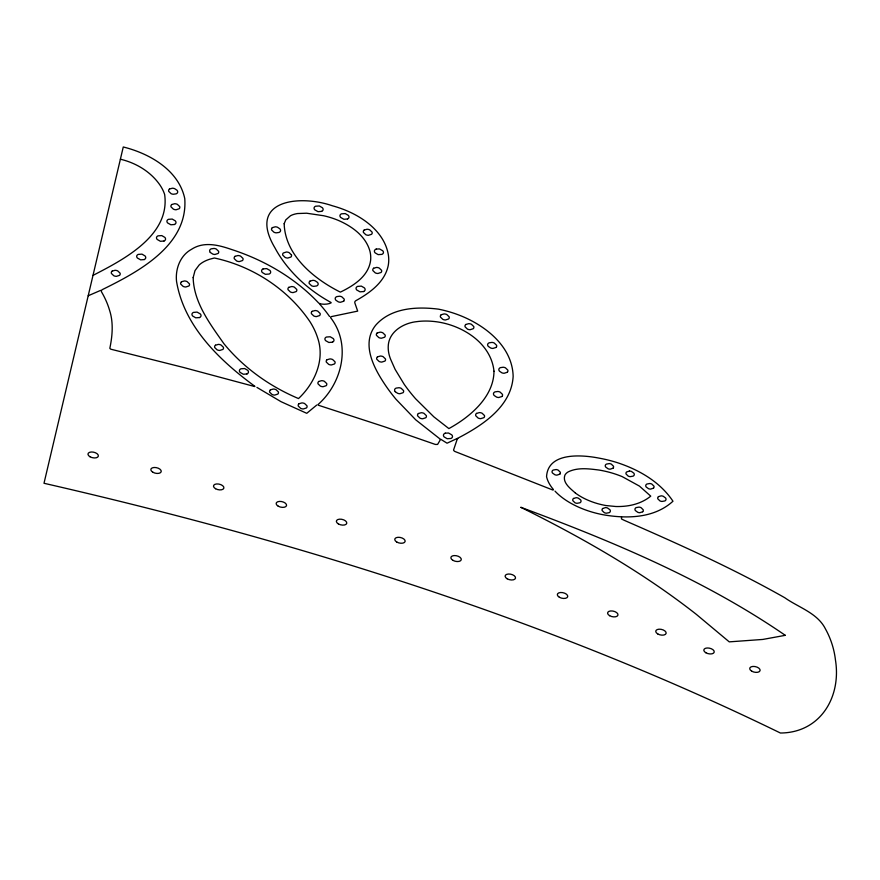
<?xml version="1.0" encoding="UTF-8"?>
<svg xmlns="http://www.w3.org/2000/svg" width="880" height="880" viewBox="0 0 880 880"><rect width="100%" height="100%" fill="white"/><g stroke="black" fill="none" stroke-linecap="round" stroke-linejoin="round"><path stroke-width="1.32" d="M621.533 516.923L621.478 518.969L623.997 520.212C678.535 543.994 732.963 568.381 784.773 597.729C798.589 607.541 817.487 612.964 825.473 628.969C830.808 638.55 834.207 649.176 835.461 660.066C841.456 697.147 820.281 732.787 780.417 733.018A1661.363 885.302 12.7 0 0 670.131 682.363C468.677 595.397 257.675 532.224 44 483.274L123.266 146.982C149.567 153.483 178.75 170.115 184.767 198.616C188.188 245.41 138.369 271.799 102.542 289.498A4.994 2.662 12.7 0 0 101.618 292.039A188.1 100.232 12.7 0 1 109.538 310.189C113.608 322.542 112.409 335.973 109.835 348.293A3.476 1.848 12.7 0 0 110.847 349.206L183.535 367.477L254.672 386.54A1.375 0.737 12.7 0 0 254.903 386.331C219.791 360.591 183.92 326.337 176.528 281.292C175.23 268.961 180.18 255.508 191.455 249.348C203.885 241.175 218.504 244.992 231.495 249.469C264.044 259.996 294.723 277.706 318.329 302.665A5.401 2.882 12.7 0 0 319.121 303.358C322.454 304.909 328.889 304.26 331.188 302.797A2.794 1.485 12.7 0 0 330.792 302.346C312.873 292.578 296.879 279.158 284.548 262.856A202.389 107.855 12.7 0 1 275.088 248.105C246.598 200.541 298.584 194.095 332.376 205.766A63.745 33.968 12.7 0 1 349.8 212.08C367.444 220.209 384.78 234.41 388.3 254.54A106.557 56.782 12.7 0 1 388.212 265.628C384.813 282.084 370.007 292.743 356.213 300.476A6.127 3.267 12.7 0 0 354.827 302.885L357.687 311.113L331.155 316.657A3.806 2.024 12.7 0 0 330.605 317.669C351.648 344.663 342.023 383.471 317.944 404.635A3.08 1.639 12.7 0 0 318.384 405.229L384.868 426.899L434.423 444.125A5.104 2.717 12.7 0 0 435.589 444.455L437.591 444.433L440.187 440.044A2.288 1.221 12.7 0 0 440.242 439.637L439.032 438.163A10.186 5.434 12.7 0 0 438.449 437.745L415.723 419.826L395.934 399.19A279.29 148.83 12.7 0 1 383.834 382.855C373.076 366.52 361.405 343.145 375.628 325.303C390.94 307.692 416.9 306.438 438.482 309.155A68.772 36.641 12.7 0 1 459.041 315.095C484.957 325.072 512.391 346.236 513.15 376.376C511.467 406.087 483.384 424.754 459.525 437.316A12.001 6.391 12.7 0 0 457.039 439.692L453.541 450.065A4.015 2.145 12.7 0 0 454.74 451.407L552.926 490.061A1.562 0.836 12.7 0 0 553.311 489.885L553.41 489.5A61.556 32.802 12.7 0 1 546.557 476.652C547.965 451.924 581.955 454.74 599.269 458.172A75.988 40.491 12.7 0 1 617.738 462.792C639.232 469.887 660.198 482.02 672.969 501.226C654.5 518.1 627.627 518.903 604.131 514.921A60.841 32.417 12.7 0 1 554.983 491.106M316.745 405.053L306.746 413.314L281.083 401.709L256.938 387.409M602.624 508.541L605.473 507.595A3.487 1.859 12.7 0 1 607.552 508.002L609.928 509.74A5.687 3.025 12.7 0 1 609.235 512.666L606.331 513.194A3.487 1.859 12.7 0 1 604.285 512.655L602.14 510.576A6.226 3.322 12.7 0 1 602.624 508.541M457.677 438.251L447.051 443.201L440.605 439.175M93.005 275.385C123.519 259.633 170.379 235.554 164.648 194.502A81.125 43.23 12.7 0 0 159.951 185.031C150.755 171.71 135.993 162.877 120.384 159.214M100.617 290.378L88.198 295.768M263.109 268.895L266.706 268.609L269.995 270.468A5.995 3.201 12.7 0 1 269.137 274.054L265.364 274.307L262.262 272.481A6.094 3.245 12.7 0 1 263.109 268.895M199.507 317.559L195.723 317.812L192.621 315.986A6.094 3.245 12.7 0 1 193.468 312.4L197.076 312.103L200.354 313.973A5.995 3.201 12.7 0 1 199.507 317.559M629.409 471.053L626.56 471.999A6.226 3.322 12.7 0 0 626.087 474.034L628.21 476.113A3.487 1.859 12.7 0 0 630.267 476.652L633.182 476.124A5.687 3.025 12.7 0 0 633.864 473.198L631.488 471.46A3.487 1.859 12.7 0 0 629.409 471.053M575.366 493.009C570.526 488.664 562.133 482.614 564.894 475.178A21.153 11.275 12.7 0 1 568.216 471.878C577.742 467.225 588.907 468.765 599.038 470.052A57.31 30.536 12.7 0 1 622.226 476.641L639.441 486.101L650.749 496.144C643.368 502.216 633.952 505.329 624.525 506.22A47.806 25.476 12.7 0 1 615.879 506.517L605.902 505.538A44.374 23.65 12.7 0 1 575.377 493.009M395.241 391.699L397.628 393.294A3.806 2.035 12.7 0 0 399.883 393.734L403.007 392.733A6.512 3.465 12.7 0 0 403.513 390.555L401.17 388.3A3.806 2.035 12.7 0 0 398.937 387.717L396.088 388.113A5.995 3.201 12.7 0 0 395.252 391.699M210.298 252.439L212.685 254.034A3.806 2.035 12.7 0 0 214.94 254.474L218.064 253.473A6.512 3.465 12.7 0 0 218.581 251.284L216.227 249.029A3.806 2.035 12.7 0 0 214.005 248.446L211.145 248.853A5.995 3.201 12.7 0 0 210.309 252.439M291.434 254.87L289.08 252.615A3.784 2.013 12.7 0 0 286.418 251.999L283.294 253.011A6.512 3.465 12.7 0 0 282.788 255.189L285.131 257.444A3.784 2.013 12.7 0 0 287.793 258.049L290.917 257.048A6.512 3.465 12.7 0 0 291.434 254.87M319.803 304.282A192.423 102.531 12.7 0 1 329.56 316.503M193.16 277.585C193.776 302.588 210.144 324.093 223.971 343.783C243.738 367.895 269.852 386.485 298.518 398.552C314.71 383.372 325.325 359.623 317.559 337.634A152.031 81.015 12.7 0 0 309.969 321.695C288.002 289.179 252.637 266.211 214.379 257.994L209.682 259.237A45.474 24.233 12.7 0 0 199.133 265.023L195.008 270.6L193.16 277.585M493.988 371.206C493.878 391.281 479.314 407.66 464.024 418.957A247.016 131.626 12.7 0 1 448.877 428.582L433.851 416.845L415.657 398.816A251.339 133.936 12.7 0 1 404.162 384.252L395.131 369.391L390.775 359.612A90.552 48.257 12.7 0 1 388.234 346.324C388.685 331.694 403.48 323.059 416.625 321.662A46.002 24.508 12.7 0 1 432.905 321.376C459.998 323.686 490.996 341.99 493.988 371.206M284.163 223.696C285.109 255.376 314.028 278.993 340.362 292.127C353.441 285.824 368.269 276.43 370.557 260.81A86.251 45.958 12.7 0 0 370.007 251.449C365.882 236.005 351.505 225.907 337.458 220.033A47.938 25.542 12.7 0 0 323.642 215.743L306.592 213.213L297.528 213.543A25.047 13.343 12.7 0 0 290.466 215.765L285.769 219.89L284.163 223.696M559.768 474.199L556.919 475.134A3.487 1.859 12.7 0 1 554.84 474.727L552.464 473A5.687 3.025 12.7 0 1 553.157 470.074L556.061 469.546A3.487 1.859 12.7 0 1 558.118 470.085L560.252 472.164A6.226 3.322 12.7 0 1 559.768 474.199M573.54 498.454L573.32 498.652A6.226 3.322 12.7 0 0 572.847 500.687L574.981 502.766A3.487 1.859 12.7 0 0 577.027 503.305L579.942 502.777A5.687 3.025 12.7 0 0 580.624 499.851L578.248 498.113A3.487 1.859 12.7 0 0 576.169 497.706L573.54 498.454M612.986 468.237L610.137 469.183A3.487 1.859 12.7 0 1 608.058 468.776L605.671 467.038A5.687 3.025 12.7 0 1 606.375 464.112L609.279 463.584A3.487 1.859 12.7 0 1 611.325 464.123L613.459 466.202A6.226 3.322 12.7 0 1 612.986 468.237M653.466 488.158L650.617 489.104A3.487 1.859 12.7 0 1 648.538 488.697L646.162 486.97A5.687 3.025 12.7 0 1 646.855 484.044L649.759 483.516A3.487 1.859 12.7 0 1 651.816 484.044L653.95 486.134A6.226 3.322 12.7 0 1 653.466 488.158M658.504 496.606L658.284 496.793A6.226 3.322 12.7 0 0 657.811 498.828L659.945 500.907A3.487 1.859 12.7 0 0 661.991 501.446L664.906 500.929A5.687 3.025 12.7 0 0 665.588 497.992L663.223 496.265A3.487 1.859 12.7 0 0 661.133 495.858L658.504 496.606M642.686 511.764L639.837 512.71A3.487 1.859 12.7 0 1 637.758 512.303L635.382 510.565A5.687 3.025 12.7 0 1 636.075 507.639L638.979 507.111A3.487 1.859 12.7 0 1 641.036 507.65L643.17 509.729A6.226 3.322 12.7 0 1 642.686 511.764M169.499 189.024L169.257 189.233A6.512 3.465 12.7 0 0 168.751 191.411L171.094 193.666A3.806 2.035 12.7 0 0 173.327 194.249L176.176 193.853A5.995 3.201 12.7 0 0 177.012 190.256L174.647 188.661A3.806 2.035 12.7 0 0 172.381 188.221L169.499 189.024M171.787 204.512L171.545 204.721A6.512 3.465 12.7 0 0 171.039 206.899L173.393 209.154A3.784 2.013 12.7 0 0 176.055 209.77L179.168 208.758A6.512 3.465 12.7 0 0 179.685 206.58L177.331 204.325A3.784 2.013 12.7 0 0 174.669 203.72L171.787 204.512M112.178 271.095L111.936 271.304A6.512 3.465 12.7 0 0 111.43 273.482L113.773 275.737A3.784 2.013 12.7 0 0 116.435 276.342L119.559 275.341A6.512 3.465 12.7 0 0 120.076 273.152L117.722 270.908A3.784 2.013 12.7 0 0 115.06 270.292L112.178 271.095M181.522 281.743L181.28 281.952A6.512 3.465 12.7 0 0 180.763 284.13L183.117 286.385A3.784 2.013 12.7 0 0 185.779 287.001L188.892 285.989A6.512 3.465 12.7 0 0 189.409 283.811L187.055 281.556A3.784 2.013 12.7 0 0 184.393 280.951L181.522 281.743M235.059 256.322L234.817 256.531A6.512 3.465 12.7 0 0 234.3 258.72L236.654 260.975A3.784 2.013 12.7 0 0 239.316 261.58L242.44 260.568A6.512 3.465 12.7 0 0 242.946 258.39L240.603 256.135A3.784 2.013 12.7 0 0 237.941 255.53L235.059 256.322M272.393 227.612L272.151 227.821A6.512 3.465 12.7 0 0 271.645 229.999L273.988 232.254A3.806 2.035 12.7 0 0 276.221 232.837L279.07 232.441A5.995 3.201 12.7 0 0 279.906 228.855L277.53 227.249A3.806 2.035 12.7 0 0 275.275 226.809L272.393 227.612M215.501 345.191L215.259 345.4A6.512 3.465 12.7 0 0 214.742 347.578L217.096 349.833A3.784 2.013 12.7 0 0 219.758 350.438L222.882 349.437A6.512 3.465 12.7 0 0 223.388 347.259L221.034 345.004A3.784 2.013 12.7 0 0 218.372 344.388L215.501 345.191M288.805 287.342L288.563 287.54A6.512 3.465 12.7 0 0 288.057 289.729L290.4 291.984A3.784 2.013 12.7 0 0 293.062 292.589L296.186 291.577A6.512 3.465 12.7 0 0 296.703 289.399L294.349 287.144A3.784 2.013 12.7 0 0 291.687 286.539L288.805 287.342M364.188 230.043L363.946 230.252A6.512 3.465 12.7 0 0 363.44 232.441L365.783 234.696A3.784 2.013 12.7 0 0 368.445 235.301L371.569 234.289A6.512 3.465 12.7 0 0 372.075 232.111L369.732 229.856A3.784 2.013 12.7 0 0 367.07 229.251L364.188 230.043M309.98 281.127L309.738 281.336A6.512 3.465 12.7 0 0 309.221 283.514L311.575 285.769A3.806 2.035 12.7 0 0 313.797 286.352L316.657 285.956A5.995 3.201 12.7 0 0 317.493 282.37L315.117 280.775A3.806 2.035 12.7 0 0 312.862 280.324L309.98 281.127M312.191 311.322L311.949 311.531A6.512 3.465 12.7 0 0 311.443 313.72L313.797 315.975A3.784 2.013 12.7 0 0 316.459 316.58L319.572 315.568A6.512 3.465 12.7 0 0 320.089 313.39L317.735 311.135A3.784 2.013 12.7 0 0 315.073 310.53L312.191 311.322M373.648 268.224L373.417 268.433A6.512 3.465 12.7 0 0 372.9 270.611L375.254 272.866A3.784 2.013 12.7 0 0 377.916 273.482L381.029 272.47A6.512 3.465 12.7 0 0 381.546 270.292L379.192 268.037A3.784 2.013 12.7 0 0 376.53 267.432L373.648 268.224M343.64 301.246L340.516 302.258A3.806 2.035 12.7 0 1 338.261 301.818L335.874 300.212A5.995 3.201 12.7 0 1 336.721 296.626L339.57 296.23A3.806 2.035 12.7 0 1 341.803 296.813L344.146 299.068A6.512 3.465 12.7 0 1 343.629 301.246M270.446 389.84L270.215 390.038A6.512 3.465 12.7 0 0 269.698 392.227L272.052 394.482A3.784 2.013 12.7 0 0 274.714 395.087L277.827 394.075A6.512 3.465 12.7 0 0 278.344 391.897L275.99 389.642A3.784 2.013 12.7 0 0 273.328 389.037L270.446 389.84M327.085 359.711L326.843 359.92A6.512 3.465 12.7 0 0 326.337 362.098L328.68 364.353A3.784 2.013 12.7 0 0 331.342 364.969L334.466 363.957A6.512 3.465 12.7 0 0 334.972 361.779L332.629 359.524A3.784 2.013 12.7 0 0 329.967 358.919L327.085 359.711M318.78 381.458L318.538 381.667A6.512 3.465 12.7 0 0 318.032 383.845L320.375 386.1A3.784 2.013 12.7 0 0 323.037 386.716L326.161 385.704A6.512 3.465 12.7 0 0 326.667 383.526L324.324 381.271A3.784 2.013 12.7 0 0 321.662 380.666L318.78 381.458M377.223 332.959L376.992 333.157A6.512 3.465 12.7 0 0 376.475 335.346L378.829 337.601A3.784 2.013 12.7 0 0 381.491 338.206L384.604 337.205A6.512 3.465 12.7 0 0 385.121 335.016L382.767 332.761A3.784 2.013 12.7 0 0 380.105 332.156L377.223 332.959M299.057 403.711L298.826 403.92A6.512 3.465 12.7 0 0 298.309 406.098L300.663 408.353A3.784 2.013 12.7 0 0 303.325 408.958L306.438 407.957A6.512 3.465 12.7 0 0 306.955 405.779L304.601 403.524A3.784 2.013 12.7 0 0 301.939 402.908L299.057 403.711M377.531 356.84L377.289 357.038A6.512 3.465 12.7 0 0 376.772 359.227L379.126 361.482A3.784 2.013 12.7 0 0 381.788 362.087L384.912 361.086A6.512 3.465 12.7 0 0 385.418 358.897L383.075 356.642A3.784 2.013 12.7 0 0 380.402 356.037L377.531 356.84M441.232 314.721L440.99 314.93A6.512 3.465 12.7 0 0 440.473 317.108L442.827 319.363A3.784 2.013 12.7 0 0 445.489 319.968L448.613 318.967A6.512 3.465 12.7 0 0 449.119 316.778L446.776 314.523A3.784 2.013 12.7 0 0 444.114 313.918L441.232 314.721M465.861 324.467L465.619 324.676A6.512 3.465 12.7 0 0 465.102 326.854L467.456 329.109A3.784 2.013 12.7 0 0 470.118 329.714L473.231 328.713A6.512 3.465 12.7 0 0 473.748 326.524L471.394 324.269A3.784 2.013 12.7 0 0 468.732 323.664L465.861 324.467M418.407 413.512L418.165 413.721A6.512 3.465 12.7 0 0 417.648 415.899L420.002 418.154A3.784 2.013 12.7 0 0 422.664 418.77L425.777 417.758A6.512 3.465 12.7 0 0 426.294 415.58L423.94 413.325A3.784 2.013 12.7 0 0 421.278 412.72L418.407 413.512M496.056 347.435L492.932 348.436A3.806 2.035 12.7 0 1 490.677 347.996L488.29 346.401A5.995 3.201 12.7 0 1 489.148 342.815L491.997 342.408A3.806 2.035 12.7 0 1 494.219 343.002L496.573 345.257A6.512 3.465 12.7 0 1 496.056 347.435M507.276 372.262L504.163 373.263A3.806 2.035 12.7 0 1 501.897 372.823L499.51 371.228A5.995 3.201 12.7 0 1 500.368 367.642L503.217 367.235A3.806 2.035 12.7 0 1 505.439 367.818L507.793 370.073A6.512 3.465 12.7 0 1 507.276 372.262M476.531 413.402L476.289 413.611A6.512 3.465 12.7 0 0 475.783 415.789L478.126 418.044A3.784 2.013 12.7 0 0 480.788 418.649L483.912 417.648A6.512 3.465 12.7 0 0 484.418 415.459L482.075 413.204A3.784 2.013 12.7 0 0 479.413 412.599L476.531 413.402M501.908 396.495L498.784 397.507A3.806 2.035 12.7 0 1 496.529 397.067L494.142 395.472A5.995 3.201 12.7 0 1 495 391.875L497.838 391.479A3.806 2.035 12.7 0 1 500.071 392.062L502.425 394.317A6.512 3.465 12.7 0 1 501.908 396.495M174.482 224.488L170.874 224.774L167.585 222.915A5.995 3.201 12.7 0 1 168.443 219.329L172.216 219.065L175.318 220.891A6.094 3.245 12.7 0 1 174.471 224.488M164.043 241.01L160.435 241.296L157.157 239.437A5.995 3.201 12.7 0 1 158.015 235.851L161.788 235.598L164.89 237.413A6.094 3.245 12.7 0 1 164.043 241.01M144.254 259.567L140.646 259.853L137.357 257.994A5.995 3.201 12.7 0 1 138.215 254.408L141.988 254.144L145.09 255.97A6.094 3.245 12.7 0 1 144.243 259.556M321.618 211.376L318.01 211.673L314.732 209.803A5.995 3.201 12.7 0 1 315.579 206.217L319.352 205.964L322.465 207.79A6.094 3.245 12.7 0 1 321.618 211.376M347.501 218.988L343.893 219.285L340.615 217.415A5.995 3.201 12.7 0 1 341.462 213.829L345.235 213.576L348.348 215.402A6.094 3.245 12.7 0 1 347.49 218.988M376.222 249.073L375.892 249.216A6.094 3.245 12.7 0 0 375.045 252.802L378.147 254.628L381.931 254.375A5.995 3.201 12.7 0 0 382.767 250.789L379.489 248.919L376.222 249.073M363.627 291.544L360.019 291.83L356.73 289.971A5.995 3.201 12.7 0 1 357.588 286.385L361.361 286.121L364.474 287.947A6.094 3.245 12.7 0 1 363.616 291.533M246.95 373.956L243.342 374.253L240.064 372.383A5.995 3.201 12.7 0 1 240.911 368.797L244.684 368.544L247.797 370.37A6.094 3.245 12.7 0 1 246.939 373.956M332.464 342.188L328.856 342.474L325.578 340.615A5.995 3.201 12.7 0 1 326.425 337.029L330.209 336.776L333.311 338.591A6.094 3.245 12.7 0 1 332.464 342.188M445.28 433.169L444.939 433.312A6.094 3.245 12.7 0 0 444.092 436.898L447.194 438.724L450.978 438.471A5.995 3.201 12.7 0 0 451.814 434.885L448.547 433.015L445.28 433.169M785.279 635.327L762.795 639.441L729.245 641.861L696.223 614.273A668.734 356.356 12.7 0 0 660.759 588.137C616.396 557.414 569.096 531.179 520.762 507.276C612.59 541.431 704.209 579.568 785.279 635.327M90.024 456.764A5.302 2.827 12.7 0 0 98.34 456.148A5.302 2.827 12.7 0 0 91.146 452.001A5.302 2.827 12.7 0 0 90.024 456.764M152.9 472.263A5.302 2.827 12.7 0 0 161.216 471.647A5.302 2.827 12.7 0 0 154.022 467.489A5.302 2.827 12.7 0 0 152.9 472.263M215.545 488.708A5.302 2.827 12.7 0 0 223.872 488.092A5.302 2.827 12.7 0 0 216.678 483.945A5.302 2.827 12.7 0 0 215.545 488.708M278.223 506.187A5.302 2.827 12.7 0 0 286.539 505.571A5.302 2.827 12.7 0 0 279.345 501.413A5.302 2.827 12.7 0 0 278.223 506.187M338.426 523.941A5.302 2.827 12.7 0 0 346.742 523.325A5.302 2.827 12.7 0 0 339.548 519.167A5.302 2.827 12.7 0 0 338.426 523.941M396.814 542.069A5.302 2.827 12.7 0 0 405.13 541.453A5.302 2.827 12.7 0 0 397.936 537.306A5.302 2.827 12.7 0 0 396.814 542.069M452.936 560.351A5.302 2.827 12.7 0 0 461.263 559.735A5.302 2.827 12.7 0 0 454.069 555.577A5.302 2.827 12.7 0 0 452.936 560.351M507.188 578.798A5.302 2.827 12.7 0 0 515.504 578.182A5.302 2.827 12.7 0 0 508.31 574.024A5.302 2.827 12.7 0 0 507.188 578.798M559.383 597.267A5.302 2.827 12.7 0 0 567.71 596.651A5.302 2.827 12.7 0 0 560.516 592.504A5.302 2.827 12.7 0 0 559.383 597.267M609.642 615.703A5.302 2.827 12.7 0 0 617.958 615.087A5.302 2.827 12.7 0 0 610.764 610.94A5.302 2.827 12.7 0 0 609.642 615.703M657.8 633.963A5.302 2.827 12.7 0 0 666.127 633.358A5.302 2.827 12.7 0 0 658.922 629.2A5.302 2.827 12.7 0 0 657.8 633.963M705.881 652.762A5.302 2.827 12.7 0 0 714.208 652.146A5.302 2.827 12.7 0 0 707.003 647.988A5.302 2.827 12.7 0 0 705.881 652.762M751.773 671.198A5.302 2.827 12.7 0 0 760.089 670.582A5.302 2.827 12.7 0 0 752.895 666.435A5.302 2.827 12.7 0 0 751.773 671.198"/></g></svg>
